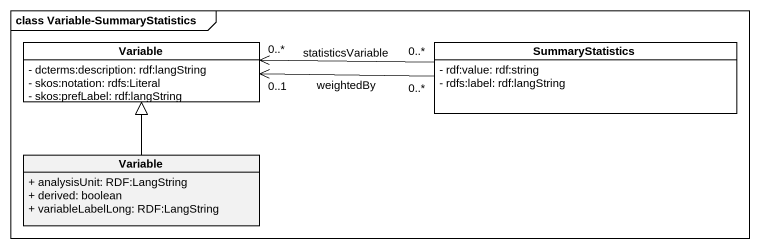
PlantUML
@startuml
mainframe class Variable-SummaryStatistics
hide circle
hide empty members
skinparam classAttributeIconSize 0
class Variable #FFFFFF {
  - dcterms:description: rdf:langString
  - skos:notation: rdfs:Literal
  - skos:prefLabel: rdf:langString
}
class SummaryStatistics #FFFFFF {
  - rdf:value: rdf:string
  - rdfs:label: rdf:langString
}
class "Variable" as Variable_2 {
  + analysisUnit: RDF:LangString
  + derived: boolean
  + variableLabelLong: RDF:LangString
}
SummaryStatistics "0..*" -left-> "0..1" Variable : weightedBy
SummaryStatistics "0..*" -left-> "0..*" Variable : statisticsVariable
Variable_2 -up-|> Variable
@enduml
